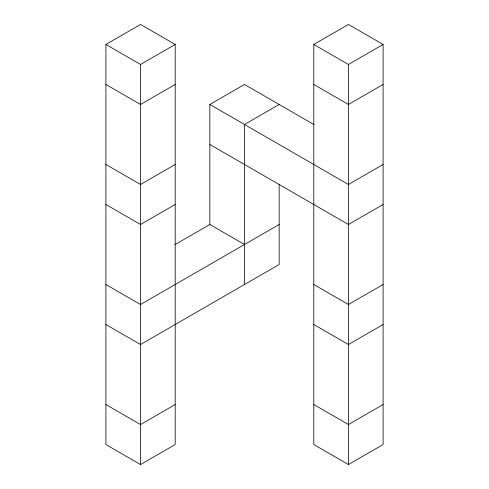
<?xml version="1.0" encoding="UTF-8"?>
<svg xmlns="http://www.w3.org/2000/svg" width="489" height="489" viewBox="0 0 489 489"><rect width="100%" height="100%" fill="white"/><g stroke="black" fill="none" stroke-linecap="round" stroke-linejoin="round"><path stroke-width="0.73" d="M105.905 44.456L140.551 24.45L175.203 44.456L175.203 444.544L140.551 464.55L105.905 444.544L105.905 44.456L140.551 64.456L175.203 44.456M175.203 84.463L140.551 104.469L105.905 84.463M174.873 244.689L209.848 224.494L209.848 104.469L244.5 84.463L314.127 124.664M313.797 44.456L348.449 24.45L383.095 44.456L383.095 444.544L348.449 464.55L313.797 444.544L313.797 44.456L348.449 64.456L383.095 44.456M175.203 164.481L140.551 184.487L105.905 164.481M279.152 104.469L244.5 124.475L244.5 284.512M175.203 204.494L140.551 224.494L105.905 204.494M383.095 84.463L348.449 104.469L313.797 84.463M279.152 224.494L140.551 304.513L105.905 284.506M383.095 164.481L348.449 184.487L209.848 104.469M383.095 204.494L348.449 224.494L209.848 144.475M175.203 404.537L140.551 424.544L105.905 404.537M383.095 284.506L348.449 304.513L313.797 284.506M383.095 324.519L348.449 344.525L313.797 324.519M383.095 404.537L348.449 424.544L313.797 404.537M209.848 224.494L244.5 244.5M105.905 324.519L140.551 344.525L279.152 264.506L279.152 184.108M348.449 64.456L348.449 464.55M140.551 64.456L140.551 464.55"/></g></svg>
